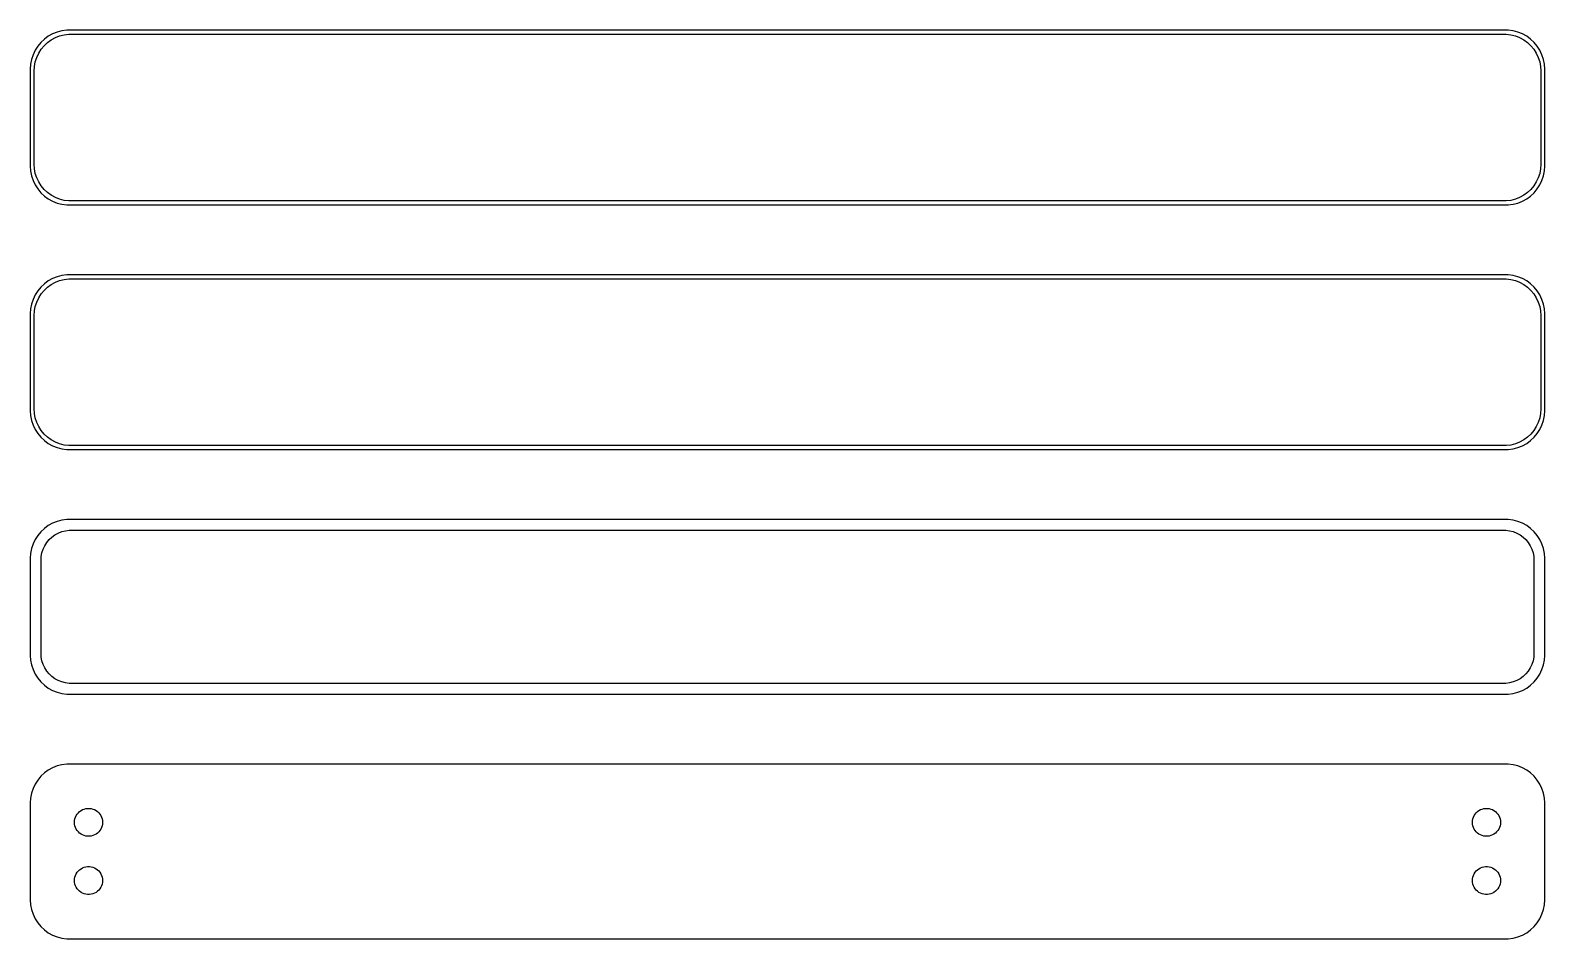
# Model space of a CAD drawing. Header units: metres. Extents: x -98 to 98, y 83 to 200.
import ezdxf

# ---------------------------------------------------------------- set-up
doc = ezdxf.new("R2010")
doc.units = ezdxf.units.M

msp = doc.modelspace()

# ---------------------------------------------------------------- linework, layer by layer
for p, q in [((-95.6871, 199.103), (-96.1448, 198.673)), ((-95.1791, 199.472), (-95.6871, 199.103)), ((-95.2778, 198.66), (-94.7952, 199.011)), ((-94.6289, 199.774), (-95.1791, 199.472)), ((-94.7952, 199.011), (-94.2724, 199.298)), ((-94.0451, 200.005), (-94.6289, 199.774)), ((-94.2724, 199.298), (-93.7178, 199.518)), ((-93.4369, 200.161), (-94.0451, 200.005)), ((-93.7178, 199.518), (-93.1401, 199.666)), ((-92.8139, 200.24), (-93.4369, 200.161)), ((-93.1401, 199.666), (-92.5482, 199.741)), ((92.8139, 200.24), (-92.8139, 200.24)), ((-92.5482, 199.741), (92.5482, 199.741)), ((92.5482, 199.741), (93.1401, 199.666)), ((93.4369, 200.161), (92.8139, 200.24)), ((93.1401, 199.666), (93.7178, 199.518)), ((94.0451, 200.005), (93.4369, 200.161)), ((93.7178, 199.518), (94.2724, 199.298)), ((94.6289, 199.774), (94.0451, 200.005)), ((94.2724, 199.298), (94.7952, 199.011)), ((95.1791, 199.472), (94.6289, 199.774)), ((94.7952, 199.011), (95.2778, 198.66)), ((95.6871, 199.103), (95.1791, 199.472)), ((96.1448, 198.673), (95.6871, 199.103)), ((-97.1489, 197.091), (-97.3429, 196.493)), ((-96.8815, 197.659), (-97.1489, 197.091)), ((-96.5451, 198.189), (-96.8815, 197.659)), ((-96.6664, 196.749), (-96.4125, 197.288)), ((-96.1448, 198.673), (-96.5451, 198.189)), ((-96.4125, 197.288), (-96.0928, 197.792)), ((-96.0928, 197.792), (-95.7126, 198.252)), ((-95.7126, 198.252), (-95.2778, 198.66)), ((95.2778, 198.66), (95.7126, 198.252)), ((95.7126, 198.252), (96.0928, 197.792)), ((96.0928, 197.792), (96.4125, 197.288)), ((96.5451, 198.189), (96.1448, 198.673)), ((96.4125, 197.288), (96.6664, 196.749)), ((96.8815, 197.659), (96.5451, 198.189)), ((97.1489, 197.091), (96.8815, 197.659)), ((97.3429, 196.493), (97.1489, 197.091)), ((-97.4606, 195.877), (-97.5, 195.25)), ((-97.5, 195.25), (-97.5, 182.75)), ((-97.3429, 196.493), (-97.4606, 195.877)), ((-97, 195), (-96.9625, 195.595)), ((-97, 183), (-97, 195)), ((-96.9625, 195.595), (-96.8508, 196.181)), ((-96.8508, 196.181), (-96.6664, 196.749)), ((96.6664, 196.749), (96.8508, 196.181)), ((96.8508, 196.181), (96.9625, 195.595)), ((96.9625, 195.595), (97, 195)), ((97, 195), (97, 183)), ((97.4606, 195.877), (97.3429, 196.493)), ((97.5, 195.25), (97.4606, 195.877)), ((97.5, 182.75), (97.5, 195.25)), ((-97.5, 182.75), (-97.4606, 182.123)), ((-97.4606, 182.123), (-97.3429, 181.507)), ((-97.3429, 181.507), (-97.1489, 180.909)), ((-96.9625, 182.405), (-97, 183)), ((-96.8508, 181.819), (-96.9625, 182.405)), ((-96.6664, 181.251), (-96.8508, 181.819)), ((96.8508, 181.819), (96.6664, 181.251)), ((96.9625, 182.405), (96.8508, 181.819)), ((97, 183), (96.9625, 182.405)), ((97.1489, 180.909), (97.3429, 181.507)), ((97.3429, 181.507), (97.4606, 182.123)), ((97.4606, 182.123), (97.5, 182.75)), ((-97.1489, 180.909), (-96.8815, 180.341)), ((-96.8815, 180.341), (-96.5451, 179.811)), ((-96.4125, 180.712), (-96.6664, 181.251)), ((-96.5451, 179.811), (-96.1448, 179.327)), ((-96.0928, 180.208), (-96.4125, 180.712)), ((-95.7126, 179.748), (-96.0928, 180.208)), ((-95.2778, 179.34), (-95.7126, 179.748)), ((95.7126, 179.748), (95.2778, 179.34)), ((96.0928, 180.208), (95.7126, 179.748)), ((96.4125, 180.712), (96.0928, 180.208)), ((96.1448, 179.327), (96.5451, 179.811)), ((96.6664, 181.251), (96.4125, 180.712)), ((96.5451, 179.811), (96.8815, 180.341)), ((96.8815, 180.341), (97.1489, 180.909)), ((-96.1448, 179.327), (-95.6871, 178.897)), ((-95.6871, 178.897), (-95.1791, 178.528)), ((-94.7952, 178.989), (-95.2778, 179.34)), ((-95.1791, 178.528), (-94.6289, 178.226)), ((-94.2724, 178.702), (-94.7952, 178.989)), ((-94.6289, 178.226), (-94.0451, 177.995)), ((-93.7178, 178.482), (-94.2724, 178.702)), ((-94.0451, 177.995), (-93.4369, 177.839)), ((-93.1401, 178.334), (-93.7178, 178.482)), ((-93.4369, 177.839), (-92.8139, 177.76)), ((-92.5482, 178.259), (-93.1401, 178.334)), ((-92.8139, 177.76), (92.8139, 177.76)), ((92.5482, 178.259), (-92.5482, 178.259)), ((93.1401, 178.334), (92.5482, 178.259)), ((92.8139, 177.76), (93.4369, 177.839)), ((93.7178, 178.482), (93.1401, 178.334)), ((93.4369, 177.839), (94.0451, 177.995)), ((94.2724, 178.702), (93.7178, 178.482)), ((94.0451, 177.995), (94.6289, 178.226)), ((94.7952, 178.989), (94.2724, 178.702)), ((94.6289, 178.226), (95.1791, 178.528)), ((95.2778, 179.34), (94.7952, 178.989)), ((95.1791, 178.528), (95.6871, 178.897)), ((95.6871, 178.897), (96.1448, 179.327)), ((-95.1791, 167.972), (-95.6871, 167.603)), ((-94.6289, 168.274), (-95.1791, 167.972)), ((-94.7952, 167.511), (-94.2724, 167.798)), ((-94.0451, 168.505), (-94.6289, 168.274)), ((-94.2724, 167.798), (-93.7178, 168.018)), ((-93.4369, 168.661), (-94.0451, 168.505)), ((-93.7178, 168.018), (-93.1401, 168.166)), ((-92.8139, 168.74), (-93.4369, 168.661)), ((-93.1401, 168.166), (-92.5482, 168.241)), ((92.8139, 168.74), (-92.8139, 168.74)), ((-92.5482, 168.241), (92.5482, 168.241)), ((92.5482, 168.241), (93.1401, 168.166)), ((93.4369, 168.661), (92.8139, 168.74)), ((93.1401, 168.166), (93.7178, 168.018)), ((94.0451, 168.505), (93.4369, 168.661)), ((93.7178, 168.018), (94.2724, 167.798)), ((94.6289, 168.274), (94.0451, 168.505)), ((94.2724, 167.798), (94.7952, 167.511)), ((95.1791, 167.972), (94.6289, 168.274)), ((95.6871, 167.603), (95.1791, 167.972)), ((-96.8815, 166.159), (-97.1489, 165.591)), ((-96.5451, 166.689), (-96.8815, 166.159)), ((-96.6664, 165.249), (-96.4125, 165.788)), ((-96.1448, 167.173), (-96.5451, 166.689)), ((-96.4125, 165.788), (-96.0928, 166.292)), ((-95.6871, 167.603), (-96.1448, 167.173)), ((-96.0928, 166.292), (-95.7126, 166.752)), ((-95.7126, 166.752), (-95.2778, 167.16)), ((-95.2778, 167.16), (-94.7952, 167.511)), ((94.7952, 167.511), (95.2778, 167.16)), ((95.2778, 167.16), (95.7126, 166.752)), ((96.1448, 167.173), (95.6871, 167.603)), ((95.7126, 166.752), (96.0928, 166.292)), ((96.0928, 166.292), (96.4125, 165.788)), ((96.5451, 166.689), (96.1448, 167.173)), ((96.4125, 165.788), (96.6664, 165.249)), ((96.8815, 166.159), (96.5451, 166.689)), ((97.1489, 165.591), (96.8815, 166.159)), ((-97.4606, 164.377), (-97.5, 163.75)), ((-97.3429, 164.993), (-97.4606, 164.377)), ((-97.1489, 165.591), (-97.3429, 164.993)), ((-97, 163.5), (-96.9625, 164.095)), ((-96.9625, 164.095), (-96.8508, 164.681)), ((-96.8508, 164.681), (-96.6664, 165.249)), ((96.6664, 165.249), (96.8508, 164.681)), ((96.8508, 164.681), (96.9625, 164.095)), ((96.9625, 164.095), (97, 163.5)), ((97.3429, 164.993), (97.1489, 165.591)), ((97.4606, 164.377), (97.3429, 164.993)), ((97.5, 163.75), (97.4606, 164.377)), ((-97.5, 163.75), (-97.5, 151.25)), ((-97, 151.5), (-97, 163.5)), ((97, 163.5), (97, 151.5)), ((97.5, 151.25), (97.5, 163.75)), ((-97.5, 151.25), (-97.4606, 150.623)), ((-97.4606, 150.623), (-97.3429, 150.007)), ((-96.9625, 150.905), (-97, 151.5)), ((-96.8508, 150.319), (-96.9625, 150.905)), ((-96.6664, 149.751), (-96.8508, 150.319)), ((96.8508, 150.319), (96.6664, 149.751)), ((96.9625, 150.905), (96.8508, 150.319)), ((97, 151.5), (96.9625, 150.905)), ((97.3429, 150.007), (97.4606, 150.623)), ((97.4606, 150.623), (97.5, 151.25)), ((-97.3429, 150.007), (-97.1489, 149.409)), ((-97.1489, 149.409), (-96.8815, 148.841)), ((-96.8815, 148.841), (-96.5451, 148.311)), ((-96.4125, 149.212), (-96.6664, 149.751)), ((-96.5451, 148.311), (-96.1448, 147.827)), ((-96.0928, 148.708), (-96.4125, 149.212)), ((-95.7126, 148.248), (-96.0928, 148.708)), ((-95.2778, 147.84), (-95.7126, 148.248)), ((95.7126, 148.248), (95.2778, 147.84)), ((96.0928, 148.708), (95.7126, 148.248)), ((96.4125, 149.212), (96.0928, 148.708)), ((96.1448, 147.827), (96.5451, 148.311)), ((96.6664, 149.751), (96.4125, 149.212)), ((96.5451, 148.311), (96.8815, 148.841)), ((96.8815, 148.841), (97.1489, 149.409)), ((97.1489, 149.409), (97.3429, 150.007)), ((-96.1448, 147.827), (-95.6871, 147.397)), ((-95.6871, 147.397), (-95.1791, 147.028)), ((-94.7952, 147.489), (-95.2778, 147.84)), ((-95.1791, 147.028), (-94.6289, 146.726)), ((-94.2724, 147.202), (-94.7952, 147.489)), ((-94.6289, 146.726), (-94.0451, 146.495)), ((-93.7178, 146.982), (-94.2724, 147.202)), ((-94.0451, 146.495), (-93.4369, 146.339)), ((-93.1401, 146.834), (-93.7178, 146.982)), ((-93.4369, 146.339), (-92.8139, 146.26)), ((-92.5482, 146.759), (-93.1401, 146.834)), ((-92.8139, 146.26), (92.8139, 146.26)), ((92.5482, 146.759), (-92.5482, 146.759)), ((93.1401, 146.834), (92.5482, 146.759)), ((92.8139, 146.26), (93.4369, 146.339)), ((93.7178, 146.982), (93.1401, 146.834)), ((93.4369, 146.339), (94.0451, 146.495)), ((94.2724, 147.202), (93.7178, 146.982)), ((94.0451, 146.495), (94.6289, 146.726)), ((94.7952, 147.489), (94.2724, 147.202)), ((94.6289, 146.726), (95.1791, 147.028)), ((95.2778, 147.84), (94.7952, 147.489)), ((95.1791, 147.028), (95.6871, 147.397)), ((95.6871, 147.397), (96.1448, 147.827)), ((-94.6289, 136.774), (-95.1791, 136.472)), ((-94.0451, 137.005), (-94.6289, 136.774)), ((-93.4369, 137.161), (-94.0451, 137.005)), ((-92.8139, 137.24), (-93.4369, 137.161)), ((92.8139, 137.24), (-92.8139, 137.24)), ((93.4369, 137.161), (92.8139, 137.24)), ((94.0451, 137.005), (93.4369, 137.161)), ((94.6289, 136.774), (94.0451, 137.005)), ((95.1791, 136.472), (94.6289, 136.774)), ((-96.8815, 134.659), (-97.1489, 134.091)), ((-96.5451, 135.189), (-96.8815, 134.659)), ((-96.1448, 135.673), (-96.5451, 135.189)), ((-95.6871, 136.103), (-96.1448, 135.673)), ((-95.1791, 136.472), (-95.6871, 136.103)), ((-95.3805, 134.274), (-95.0707, 134.649)), ((-95.0707, 134.649), (-94.7165, 134.981)), ((-94.7165, 134.981), (-94.3234, 135.267)), ((-94.3234, 135.267), (-93.8975, 135.501)), ((-93.8975, 135.501), (-93.4457, 135.68)), ((-93.4457, 135.68), (-92.9751, 135.801)), ((-92.9751, 135.801), (-92.493, 135.862)), ((-92.493, 135.862), (92.493, 135.862)), ((92.493, 135.862), (92.9751, 135.801)), ((92.9751, 135.801), (93.4457, 135.68)), ((93.4457, 135.68), (93.8975, 135.501)), ((93.8975, 135.501), (94.3234, 135.267)), ((94.3234, 135.267), (94.7165, 134.981)), ((94.7165, 134.981), (95.0707, 134.649)), ((95.0707, 134.649), (95.3805, 134.274)), ((95.6871, 136.103), (95.1791, 136.472)), ((96.1448, 135.673), (95.6871, 136.103)), ((96.5451, 135.189), (96.1448, 135.673)), ((96.8815, 134.659), (96.5451, 135.189)), ((97.1489, 134.091), (96.8815, 134.659)), ((-97.4606, 132.877), (-97.5, 132.25)), ((-97.3429, 133.493), (-97.4606, 132.877)), ((-97.1489, 134.091), (-97.3429, 133.493)), ((-96.089, 132.485), (-95.9979, 132.962)), ((-95.9979, 132.962), (-95.8477, 133.424)), ((-95.8477, 133.424), (-95.6408, 133.864)), ((-95.6408, 133.864), (-95.3805, 134.274)), ((95.3805, 134.274), (95.6408, 133.864)), ((95.6408, 133.864), (95.8477, 133.424)), ((95.8477, 133.424), (95.9979, 132.962)), ((95.9979, 132.962), (96.089, 132.485)), ((97.3429, 133.493), (97.1489, 134.091)), ((97.4606, 132.877), (97.3429, 133.493)), ((97.5, 132.25), (97.4606, 132.877)), ((-97.5, 132.25), (-97.5, 119.75)), ((-96.1195, 132), (-96.089, 132.485)), ((-96.1195, 120), (-96.1195, 132)), ((96.089, 132.485), (96.1195, 132)), ((96.1195, 132), (96.1195, 120)), ((97.5, 119.75), (97.5, 132.25)), ((-97.5, 119.75), (-97.4606, 119.123)), ((-97.4606, 119.123), (-97.3429, 118.507)), ((-96.089, 119.515), (-96.1195, 120)), ((-95.9979, 119.038), (-96.089, 119.515)), ((-95.8477, 118.576), (-95.9979, 119.038)), ((95.9979, 119.038), (95.8477, 118.576)), ((96.089, 119.515), (95.9979, 119.038)), ((96.1195, 120), (96.089, 119.515)), ((97.3429, 118.507), (97.4606, 119.123)), ((97.4606, 119.123), (97.5, 119.75)), ((-97.3429, 118.507), (-97.1489, 117.909)), ((-97.1489, 117.909), (-96.8815, 117.341)), ((-96.8815, 117.341), (-96.5451, 116.811)), ((-95.6408, 118.136), (-95.8477, 118.576)), ((-95.3805, 117.726), (-95.6408, 118.136)), ((-95.0707, 117.351), (-95.3805, 117.726)), ((-94.7165, 117.019), (-95.0707, 117.351)), ((-94.3234, 116.733), (-94.7165, 117.019)), ((94.7165, 117.019), (94.3234, 116.733)), ((95.0707, 117.351), (94.7165, 117.019)), ((95.3805, 117.726), (95.0707, 117.351)), ((95.6408, 118.136), (95.3805, 117.726)), ((95.8477, 118.576), (95.6408, 118.136)), ((96.5451, 116.811), (96.8815, 117.341)), ((96.8815, 117.341), (97.1489, 117.909)), ((97.1489, 117.909), (97.3429, 118.507)), ((-96.5451, 116.811), (-96.1448, 116.327)), ((-96.1448, 116.327), (-95.6871, 115.897)), ((-95.6871, 115.897), (-95.1791, 115.528)), ((-95.1791, 115.528), (-94.6289, 115.226)), ((-94.6289, 115.226), (-94.0451, 114.995)), ((-93.8975, 116.499), (-94.3234, 116.733)), ((-93.4457, 116.32), (-93.8975, 116.499)), ((-92.9751, 116.199), (-93.4457, 116.32)), ((-92.493, 116.138), (-92.9751, 116.199)), ((92.493, 116.138), (-92.493, 116.138)), ((92.9751, 116.199), (92.493, 116.138)), ((93.4457, 116.32), (92.9751, 116.199)), ((93.8975, 116.499), (93.4457, 116.32)), ((94.3234, 116.733), (93.8975, 116.499)), ((94.0451, 114.995), (94.6289, 115.226)), ((94.6289, 115.226), (95.1791, 115.528)), ((95.1791, 115.528), (95.6871, 115.897)), ((95.6871, 115.897), (96.1448, 116.327)), ((96.1448, 116.327), (96.5451, 116.811)), ((-94.0451, 114.995), (-93.4369, 114.839)), ((-93.4369, 114.839), (-92.8139, 114.76)), ((-92.8139, 114.76), (92.8139, 114.76)), ((92.8139, 114.76), (93.4369, 114.839)), ((93.4369, 114.839), (94.0451, 114.995)), ((-94.0451, 105.505), (-94.6289, 105.274)), ((-93.4369, 105.661), (-94.0451, 105.505)), ((-92.8139, 105.74), (-93.4369, 105.661)), ((92.8139, 105.74), (-92.8139, 105.74)), ((93.4369, 105.661), (92.8139, 105.74)), ((94.0451, 105.505), (93.4369, 105.661)), ((94.6289, 105.274), (94.0451, 105.505)), ((-96.5451, 103.689), (-96.8815, 103.159)), ((-96.1448, 104.173), (-96.5451, 103.689)), ((-95.6871, 104.603), (-96.1448, 104.173)), ((-95.1791, 104.972), (-95.6871, 104.603)), ((-94.6289, 105.274), (-95.1791, 104.972)), ((95.1791, 104.972), (94.6289, 105.274)), ((95.6871, 104.603), (95.1791, 104.972)), ((96.1448, 104.173), (95.6871, 104.603)), ((96.5451, 103.689), (96.1448, 104.173)), ((96.8815, 103.159), (96.5451, 103.689)), ((-97.3429, 101.993), (-97.4606, 101.377)), ((-97.1489, 102.591), (-97.3429, 101.993)), ((-96.8815, 103.159), (-97.1489, 102.591)), ((97.1489, 102.591), (96.8815, 103.159)), ((97.3429, 101.993), (97.1489, 102.591)), ((97.4606, 101.377), (97.3429, 101.993)), ((-97.4606, 101.377), (-97.5, 100.75)), ((-97.5, 100.75), (-97.5, 88.25)), ((-91.4562, 99.308), (-91.3121, 99.4822)), ((-91.3121, 99.4822), (-91.1474, 99.6369)), ((-91.1474, 99.6369), (-90.9645, 99.7698)), ((-90.9645, 99.7698), (-90.7664, 99.8787)), ((-90.7664, 99.8787), (-90.5562, 99.9619)), ((-90.5562, 99.9619), (-90.3373, 100.018)), ((-90.3373, 100.018), (-90.113, 100.046)), ((-90.113, 100.046), (-89.887, 100.046)), ((-89.887, 100.046), (-89.6627, 100.018)), ((-89.6627, 100.018), (-89.4438, 99.9619)), ((-89.4438, 99.9619), (-89.2336, 99.8787)), ((-89.2336, 99.8787), (-89.0355, 99.7698)), ((-89.0355, 99.7698), (-88.8526, 99.6369)), ((-88.8526, 99.6369), (-88.6879, 99.4822)), ((-88.6879, 99.4822), (-88.5438, 99.308)), ((88.5438, 99.308), (88.6879, 99.4822)), ((88.6879, 99.4822), (88.8526, 99.6369)), ((88.8526, 99.6369), (89.0355, 99.7698)), ((89.0355, 99.7698), (89.2336, 99.8787)), ((89.2336, 99.8787), (89.4438, 99.9619)), ((89.4438, 99.9619), (89.6627, 100.018)), ((89.6627, 100.018), (89.887, 100.046)), ((89.887, 100.046), (90.113, 100.046)), ((90.113, 100.046), (90.3373, 100.018)), ((90.3373, 100.018), (90.5562, 99.9619)), ((90.5562, 99.9619), (90.7664, 99.8787)), ((90.7664, 99.8787), (90.9645, 99.7698)), ((90.9645, 99.7698), (91.1474, 99.6369)), ((91.1474, 99.6369), (91.3121, 99.4822)), ((91.3121, 99.4822), (91.4562, 99.308)), ((97.5, 100.75), (97.4606, 101.377)), ((97.5, 88.25), (97.5, 100.75)), ((-91.8, 98.25), (-91.7858, 98.4756)), ((-91.7858, 98.0244), (-91.8, 98.25)), ((-91.7858, 98.4756), (-91.7434, 98.6976)), ((-91.7434, 97.8024), (-91.7858, 98.0244)), ((-91.7434, 98.6976), (-91.6736, 98.9126)), ((-91.6736, 97.5874), (-91.7434, 97.8024)), ((-91.6736, 98.9126), (-91.5773, 99.1171)), ((-91.5773, 97.3828), (-91.6736, 97.5874)), ((-91.5773, 99.1171), (-91.4562, 99.308)), ((-88.5438, 99.308), (-88.4226, 99.1171)), ((-88.4226, 99.1171), (-88.3264, 98.9126)), ((-88.3264, 97.5874), (-88.4226, 97.3828)), ((-88.3264, 98.9126), (-88.2565, 98.6976)), ((-88.2565, 97.8024), (-88.3264, 97.5874)), ((-88.2565, 98.6976), (-88.2142, 98.4756)), ((-88.2142, 98.0244), (-88.2565, 97.8024)), ((-88.2142, 98.4756), (-88.2, 98.25)), ((-88.2, 98.25), (-88.2142, 98.0244)), ((88.2, 98.25), (88.2142, 98.4756)), ((88.2142, 98.0244), (88.2, 98.25)), ((88.2142, 98.4756), (88.2565, 98.6976)), ((88.2565, 97.8024), (88.2142, 98.0244)), ((88.2565, 98.6976), (88.3264, 98.9126)), ((88.3264, 97.5874), (88.2565, 97.8024)), ((88.3264, 98.9126), (88.4226, 99.1171)), ((88.4226, 97.3828), (88.3264, 97.5874)), ((88.4226, 99.1171), (88.5438, 99.308)), ((91.4562, 99.308), (91.5773, 99.1171)), ((91.5773, 99.1171), (91.6736, 98.9126)), ((91.6736, 97.5874), (91.5773, 97.3828)), ((91.6736, 98.9126), (91.7434, 98.6976)), ((91.7434, 97.8024), (91.6736, 97.5874)), ((91.7434, 98.6976), (91.7858, 98.4756)), ((91.7858, 98.0244), (91.7434, 97.8024)), ((91.7858, 98.4756), (91.8, 98.25)), ((91.8, 98.25), (91.7858, 98.0244)), ((-91.4562, 97.192), (-91.5773, 97.3828)), ((-91.3121, 97.0178), (-91.4562, 97.192)), ((-91.1474, 96.8631), (-91.3121, 97.0178)), ((-90.9645, 96.7302), (-91.1474, 96.8631)), ((-90.7664, 96.6213), (-90.9645, 96.7302)), ((-90.5562, 96.5381), (-90.7664, 96.6213)), ((-90.3373, 96.4819), (-90.5562, 96.5381)), ((-90.113, 96.4536), (-90.3373, 96.4819)), ((-89.887, 96.4536), (-90.113, 96.4536)), ((-89.6627, 96.4819), (-89.887, 96.4536)), ((-89.4438, 96.5381), (-89.6627, 96.4819)), ((-89.2336, 96.6213), (-89.4438, 96.5381)), ((-89.0355, 96.7302), (-89.2336, 96.6213)), ((-88.8526, 96.8631), (-89.0355, 96.7302)), ((-88.6879, 97.0178), (-88.8526, 96.8631)), ((-88.5438, 97.192), (-88.6879, 97.0178)), ((-88.4226, 97.3828), (-88.5438, 97.192)), ((88.5438, 97.192), (88.4226, 97.3828)), ((88.6879, 97.0178), (88.5438, 97.192)), ((88.8526, 96.8631), (88.6879, 97.0178)), ((89.0355, 96.7302), (88.8526, 96.8631)), ((89.2336, 96.6213), (89.0355, 96.7302)), ((89.4438, 96.5381), (89.2336, 96.6213)), ((89.6627, 96.4819), (89.4438, 96.5381)), ((89.887, 96.4536), (89.6627, 96.4819)), ((90.113, 96.4536), (89.887, 96.4536)), ((90.3373, 96.4819), (90.113, 96.4536)), ((90.5562, 96.5381), (90.3373, 96.4819)), ((90.7664, 96.6213), (90.5562, 96.5381)), ((90.9645, 96.7302), (90.7664, 96.6213)), ((91.1474, 96.8631), (90.9645, 96.7302)), ((91.3121, 97.0178), (91.1474, 96.8631)), ((91.4562, 97.192), (91.3121, 97.0178)), ((91.5773, 97.3828), (91.4562, 97.192)), ((-91.5773, 91.6172), (-91.4562, 91.808)), ((-91.4562, 91.808), (-91.3121, 91.9822)), ((-91.3121, 91.9822), (-91.1474, 92.1369)), ((-91.1474, 92.1369), (-90.9645, 92.2698)), ((-90.9645, 92.2698), (-90.7664, 92.3787)), ((-90.7664, 92.3787), (-90.5562, 92.4619)), ((-90.5562, 92.4619), (-90.3373, 92.5181)), ((-90.3373, 92.5181), (-90.113, 92.5464)), ((-90.113, 92.5464), (-89.887, 92.5464)), ((-89.887, 92.5464), (-89.6627, 92.5181)), ((-89.6627, 92.5181), (-89.4438, 92.4619)), ((-89.4438, 92.4619), (-89.2336, 92.3787)), ((-89.2336, 92.3787), (-89.0355, 92.2698)), ((-89.0355, 92.2698), (-88.8526, 92.1369)), ((-88.8526, 92.1369), (-88.6879, 91.9822)), ((-88.6879, 91.9822), (-88.5438, 91.808)), ((-88.5438, 91.808), (-88.4226, 91.6172)), ((88.4226, 91.6172), (88.5438, 91.808)), ((88.5438, 91.808), (88.6879, 91.9822)), ((88.6879, 91.9822), (88.8526, 92.1369)), ((88.8526, 92.1369), (89.0355, 92.2698)), ((89.0355, 92.2698), (89.2336, 92.3787)), ((89.2336, 92.3787), (89.4438, 92.4619)), ((89.4438, 92.4619), (89.6627, 92.5181)), ((89.6627, 92.5181), (89.887, 92.5464)), ((89.887, 92.5464), (90.113, 92.5464)), ((90.113, 92.5464), (90.3373, 92.5181)), ((90.3373, 92.5181), (90.5562, 92.4619)), ((90.5562, 92.4619), (90.7664, 92.3787)), ((90.7664, 92.3787), (90.9645, 92.2698)), ((90.9645, 92.2698), (91.1474, 92.1369)), ((91.1474, 92.1369), (91.3121, 91.9822)), ((91.3121, 91.9822), (91.4562, 91.808)), ((91.4562, 91.808), (91.5773, 91.6172)), ((-91.8, 90.75), (-91.7858, 90.9756)), ((-91.7858, 90.5244), (-91.8, 90.75)), ((-91.7858, 90.9756), (-91.7434, 91.1976)), ((-91.7434, 90.3024), (-91.7858, 90.5244)), ((-91.7434, 91.1976), (-91.6736, 91.4126)), ((-91.6736, 90.0874), (-91.7434, 90.3024)), ((-91.6736, 91.4126), (-91.5773, 91.6172)), ((-91.5773, 89.8829), (-91.6736, 90.0874)), ((-91.4562, 89.692), (-91.5773, 89.8829)), ((-88.4226, 89.8829), (-88.5438, 89.692)), ((-88.4226, 91.6172), (-88.3264, 91.4126)), ((-88.3264, 90.0874), (-88.4226, 89.8829)), ((-88.3264, 91.4126), (-88.2565, 91.1976)), ((-88.2565, 90.3024), (-88.3264, 90.0874)), ((-88.2565, 91.1976), (-88.2142, 90.9756)), ((-88.2142, 90.5244), (-88.2565, 90.3024)), ((-88.2142, 90.9756), (-88.2, 90.75)), ((-88.2, 90.75), (-88.2142, 90.5244)), ((88.2, 90.75), (88.2142, 90.9756)), ((88.2142, 90.5244), (88.2, 90.75)), ((88.2142, 90.9756), (88.2565, 91.1976)), ((88.2565, 90.3024), (88.2142, 90.5244)), ((88.2565, 91.1976), (88.3264, 91.4126)), ((88.3264, 90.0874), (88.2565, 90.3024)), ((88.3264, 91.4126), (88.4226, 91.6172)), ((88.4226, 89.8829), (88.3264, 90.0874)), ((88.5438, 89.692), (88.4226, 89.8829)), ((91.5773, 89.8829), (91.4562, 89.692)), ((91.5773, 91.6172), (91.6736, 91.4126)), ((91.6736, 90.0874), (91.5773, 89.8829)), ((91.6736, 91.4126), (91.7434, 91.1976)), ((91.7434, 90.3024), (91.6736, 90.0874)), ((91.7434, 91.1976), (91.7858, 90.9756)), ((91.7858, 90.5244), (91.7434, 90.3024)), ((91.7858, 90.9756), (91.8, 90.75)), ((91.8, 90.75), (91.7858, 90.5244)), ((-97.5, 88.25), (-97.4606, 87.6233)), ((-91.3121, 89.5178), (-91.4562, 89.692)), ((-91.1474, 89.3631), (-91.3121, 89.5178)), ((-90.9645, 89.2302), (-91.1474, 89.3631)), ((-90.7664, 89.1213), (-90.9645, 89.2302)), ((-90.5562, 89.0381), (-90.7664, 89.1213)), ((-90.3373, 88.9819), (-90.5562, 89.0381)), ((-90.113, 88.9536), (-90.3373, 88.9819)), ((-89.887, 88.9536), (-90.113, 88.9536)), ((-89.6627, 88.9819), (-89.887, 88.9536)), ((-89.4438, 89.0381), (-89.6627, 88.9819)), ((-89.2336, 89.1213), (-89.4438, 89.0381)), ((-89.0355, 89.2302), (-89.2336, 89.1213)), ((-88.8526, 89.3631), (-89.0355, 89.2302)), ((-88.6879, 89.5178), (-88.8526, 89.3631)), ((-88.5438, 89.692), (-88.6879, 89.5178)), ((88.6879, 89.5178), (88.5438, 89.692)), ((88.8526, 89.3631), (88.6879, 89.5178)), ((89.0355, 89.2302), (88.8526, 89.3631)), ((89.2336, 89.1213), (89.0355, 89.2302)), ((89.4438, 89.0381), (89.2336, 89.1213)), ((89.6627, 88.9819), (89.4438, 89.0381)), ((89.887, 88.9536), (89.6627, 88.9819)), ((90.113, 88.9536), (89.887, 88.9536)), ((90.3373, 88.9819), (90.113, 88.9536)), ((90.5562, 89.0381), (90.3373, 88.9819)), ((90.7664, 89.1213), (90.5562, 89.0381)), ((90.9645, 89.2302), (90.7664, 89.1213)), ((91.1474, 89.3631), (90.9645, 89.2302)), ((91.3121, 89.5178), (91.1474, 89.3631)), ((91.4562, 89.692), (91.3121, 89.5178)), ((97.4606, 87.6233), (97.5, 88.25)), ((-97.4606, 87.6233), (-97.3429, 87.0066)), ((-97.3429, 87.0066), (-97.1489, 86.4094)), ((-97.1489, 86.4094), (-96.8815, 85.8412)), ((-96.8815, 85.8412), (-96.5451, 85.3111)), ((96.5451, 85.3111), (96.8815, 85.8412)), ((96.8815, 85.8412), (97.1489, 86.4094)), ((97.1489, 86.4094), (97.3429, 87.0066)), ((97.3429, 87.0066), (97.4606, 87.6233)), ((-96.5451, 85.3111), (-96.1448, 84.8273)), ((-96.1448, 84.8273), (-95.6871, 84.3974)), ((-95.6871, 84.3974), (-95.1791, 84.0284)), ((-95.1791, 84.0284), (-94.6289, 83.7259)), ((94.6289, 83.7259), (95.1791, 84.0284)), ((95.1791, 84.0284), (95.6871, 84.3974)), ((95.6871, 84.3974), (96.1448, 84.8273)), ((96.1448, 84.8273), (96.5451, 85.3111)), ((-94.6289, 83.7259), (-94.0451, 83.4947)), ((-94.0451, 83.4947), (-93.4369, 83.3386)), ((-93.4369, 83.3386), (-92.8139, 83.2599)), ((-92.8139, 83.2599), (92.8139, 83.2599)), ((92.8139, 83.2599), (93.4369, 83.3386)), ((93.4369, 83.3386), (94.0451, 83.4947)), ((94.0451, 83.4947), (94.6289, 83.7259))]:
    msp.add_line(p, q)

doc.saveas('drawing.dxf')
